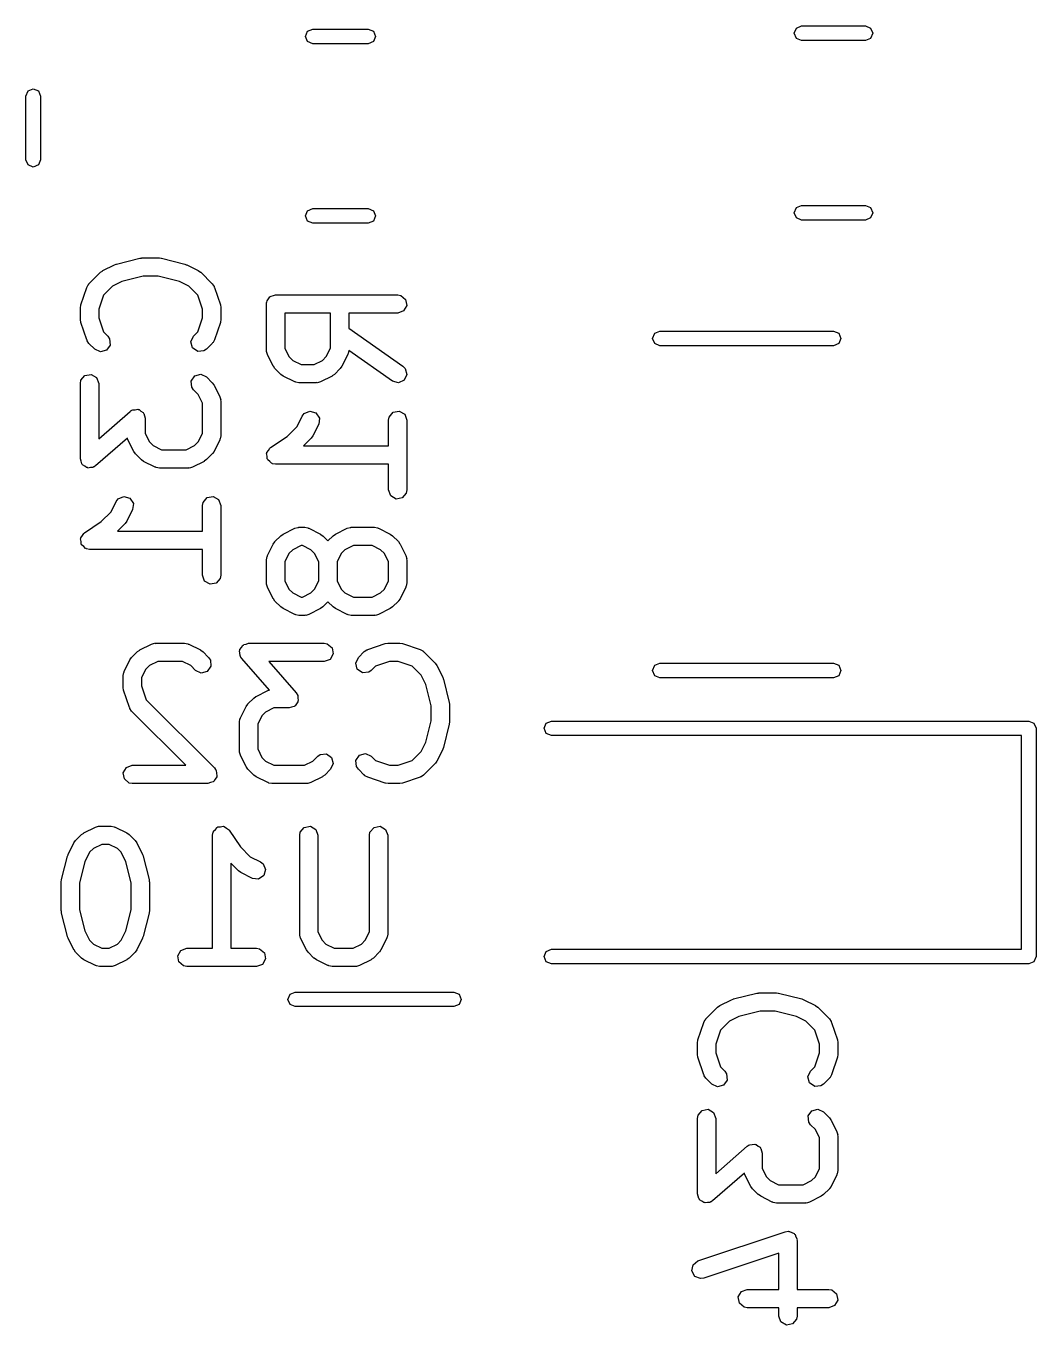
# Model space of a CAD drawing. Extents: x 0.27 to 2.83, y 0.32 to 2.11.
# Drawn here: x 1.6706 to 1.9963, y 0.7444 to 1.1633 of the extents above; entities that cross this region are included whole.
import ezdxf

# ---------------------------------------------------------------- set-up
doc = ezdxf.new("R2010")
doc.units = 0
doc.header["$MEASUREMENT"] = 0
doc.layers.add('BLACK', color=7, linetype='CONTINUOUS')

msp = doc.modelspace()

# ---------------------------------------------------------------- linework, layer by layer
at = {"layer": 'BLACK', "linetype": 'CONTINUOUS'}
for p, q in [((1.7607, 1.15994), (1.76139, 1.16161)), ((1.76139, 1.16161), (1.76306, 1.1623)), ((1.76306, 1.1623), (1.78094, 1.1623)), ((1.78094, 1.1623), (1.78261, 1.16161)), ((1.78261, 1.16161), (1.7833, 1.15994)), ((1.91835, 1.16094), (1.91904, 1.16261)), ((1.91904, 1.15927), (1.91835, 1.16094)), ((1.91904, 1.16261), (1.92071, 1.1633)), ((1.92071, 1.1633), (1.94129, 1.1633)), ((1.94129, 1.1633), (1.94296, 1.16261)), ((1.94296, 1.16261), (1.94365, 1.16094)), ((1.94365, 1.16094), (1.94296, 1.15927)), ((1.76139, 1.15827), (1.7607, 1.15994)), ((1.76306, 1.15757), (1.76139, 1.15827)), ((1.78094, 1.15757), (1.76306, 1.15757)), ((1.78261, 1.15827), (1.78094, 1.15757)), ((1.7833, 1.15994), (1.78261, 1.15827)), ((1.92071, 1.15857), (1.91904, 1.15927)), ((1.94129, 1.15857), (1.92071, 1.15857)), ((1.94296, 1.15927), (1.94129, 1.15857)), ((1.67057, 1.14071), (1.67127, 1.14238)), ((1.67057, 1.12014), (1.67057, 1.14071)), ((1.67127, 1.14238), (1.67294, 1.14307)), ((1.67294, 1.14307), (1.67461, 1.14238)), ((1.67461, 1.14238), (1.6753, 1.14071)), ((1.6753, 1.14071), (1.6753, 1.12014)), ((1.67127, 1.11847), (1.67057, 1.12014)), ((1.6753, 1.12014), (1.67461, 1.11847)), ((1.67294, 1.11778), (1.67127, 1.11847)), ((1.67461, 1.11847), (1.67294, 1.11778)), ((1.7607, 1.10206), (1.76139, 1.10373)), ((1.76139, 1.10039), (1.7607, 1.10206)), ((1.76139, 1.10373), (1.76306, 1.10443)), ((1.76306, 1.10443), (1.78094, 1.10443)), ((1.78094, 1.10443), (1.78261, 1.10373)), ((1.78261, 1.10373), (1.7833, 1.10206)), ((1.7833, 1.10206), (1.78261, 1.10039)), ((1.91835, 1.10306), (1.91904, 1.10473)), ((1.91904, 1.10139), (1.91835, 1.10306)), ((1.91904, 1.10473), (1.92071, 1.10543)), ((1.92071, 1.10543), (1.94129, 1.10543)), ((1.94129, 1.10543), (1.94296, 1.10473)), ((1.94296, 1.10473), (1.94365, 1.10306)), ((1.94365, 1.10306), (1.94296, 1.10139)), ((1.76306, 1.0997), (1.76139, 1.10039)), ((1.78094, 1.0997), (1.76306, 1.0997)), ((1.78261, 1.10039), (1.78094, 1.0997)), ((1.92071, 1.1007), (1.91904, 1.10139)), ((1.94129, 1.1007), (1.92071, 1.1007)), ((1.94296, 1.10139), (1.94129, 1.1007)), ((1.69538, 1.08443), (1.69913, 1.08631)), ((1.69913, 1.08631), (1.69962, 1.08645)), ((1.69962, 1.08645), (1.69974, 1.08653)), ((1.69974, 1.08653), (1.70724, 1.0884)), ((1.70724, 1.0884), (1.70782, 1.08845)), ((1.70782, 1.08845), (1.70795, 1.08849)), ((1.70795, 1.08849), (1.71358, 1.08849)), ((1.71358, 1.08849), (1.71416, 1.08839)), ((1.71416, 1.08839), (1.71429, 1.0884)), ((1.71429, 1.0884), (1.72179, 1.08653)), ((1.72179, 1.08653), (1.72226, 1.08632)), ((1.72226, 1.08632), (1.7224, 1.08631)), ((1.7224, 1.08631), (1.72615, 1.08443)), ((1.69087, 1.08013), (1.69462, 1.08388)), ((1.69462, 1.08388), (1.69534, 1.08438)), ((1.69534, 1.08438), (1.69538, 1.08443)), ((1.70148, 1.08088), (1.69845, 1.07936)), ((1.70832, 1.08259), (1.70148, 1.08088)), ((1.71321, 1.08259), (1.70832, 1.08259)), ((1.72005, 1.08088), (1.71321, 1.08259)), ((1.72308, 1.07936), (1.72005, 1.08088)), ((1.72615, 1.08443), (1.72685, 1.08391)), ((1.72685, 1.08391), (1.72691, 1.08388)), ((1.72691, 1.08388), (1.73066, 1.08013)), ((1.68828, 1.07335), (1.69015, 1.07897)), ((1.69015, 1.07897), (1.69064, 1.07988)), ((1.69064, 1.07988), (1.69079, 1.07997)), ((1.69079, 1.07997), (1.69087, 1.08013)), ((1.69845, 1.07936), (1.69554, 1.07645)), ((1.72599, 1.07645), (1.72308, 1.07936)), ((1.73066, 1.08013), (1.73125, 1.07929)), ((1.73125, 1.07929), (1.73127, 1.07911)), ((1.73127, 1.07911), (1.73138, 1.07897)), ((1.73138, 1.07897), (1.73325, 1.07335)), ((1.75036, 1.07636), (1.75108, 1.07662)), ((1.75108, 1.07662), (1.79045, 1.07662)), ((1.79045, 1.07662), (1.79146, 1.07644)), ((1.68813, 1.07242), (1.68828, 1.07329)), ((1.68813, 1.06867), (1.68813, 1.07242)), ((1.68828, 1.07329), (1.68828, 1.07335)), ((1.69554, 1.07645), (1.69403, 1.07194)), ((1.7275, 1.07194), (1.72599, 1.07645)), ((1.73325, 1.07335), (1.73338, 1.07248)), ((1.73338, 1.07248), (1.7334, 1.07242)), ((1.7334, 1.07242), (1.7334, 1.06867)), ((1.74813, 1.07366), (1.74819, 1.07405)), ((1.74813, 1.05867), (1.74813, 1.07366)), ((1.74817, 1.07418), (1.74824, 1.07429)), ((1.74819, 1.07405), (1.74817, 1.07418)), ((1.74824, 1.07429), (1.7483, 1.07467)), ((1.7483, 1.07467), (1.7488, 1.07526)), ((1.7488, 1.07526), (1.74918, 1.07593)), ((1.74918, 1.07593), (1.74943, 1.07602)), ((1.74943, 1.07602), (1.7496, 1.07622)), ((1.7496, 1.07622), (1.75036, 1.07636)), ((1.79146, 1.07644), (1.79301, 1.07514)), ((1.79336, 1.07315), (1.79235, 1.0714)), ((1.79301, 1.07514), (1.79336, 1.07315)), ((1.68815, 1.06861), (1.68813, 1.06867)), ((1.68828, 1.06773), (1.68815, 1.06861)), ((1.69403, 1.07194), (1.69403, 1.06915)), ((1.69403, 1.06915), (1.69554, 1.06464)), ((1.72599, 1.06464), (1.7275, 1.06915)), ((1.7275, 1.06915), (1.7275, 1.07194)), ((1.7334, 1.06867), (1.73325, 1.0678)), ((1.76875, 1.07071), (1.75403, 1.07071)), ((1.75403, 1.07071), (1.75403, 1.05936)), ((1.76875, 1.05936), (1.76875, 1.07071)), ((1.79045, 1.07071), (1.77465, 1.07071)), ((1.77465, 1.07071), (1.77465, 1.06583)), ((1.79235, 1.0714), (1.79045, 1.07071)), ((1.69015, 1.06211), (1.68828, 1.06773)), ((1.69554, 1.06464), (1.69692, 1.06326)), ((1.72461, 1.06326), (1.72599, 1.06464)), ((1.73325, 1.06773), (1.73138, 1.06211)), ((1.73325, 1.0678), (1.73325, 1.06773)), ((1.77465, 1.06583), (1.79214, 1.05359)), ((1.87264, 1.06254), (1.87333, 1.06421)), ((1.87333, 1.06421), (1.875, 1.06491)), ((1.875, 1.06491), (1.931, 1.06491)), ((1.931, 1.06491), (1.93267, 1.06421)), ((1.93267, 1.06421), (1.93336, 1.06254)), ((1.69026, 1.06197), (1.69015, 1.06211)), ((1.69028, 1.06179), (1.69026, 1.06197)), ((1.69087, 1.06095), (1.69028, 1.06179)), ((1.69274, 1.05908), (1.69087, 1.06095)), ((1.69768, 1.0604), (1.69652, 1.05875)), ((1.69692, 1.06326), (1.69751, 1.06242)), ((1.69751, 1.06242), (1.69768, 1.0604)), ((1.72376, 1.06143), (1.72461, 1.06326)), ((1.72428, 1.05947), (1.72376, 1.06143)), ((1.73066, 1.06095), (1.72879, 1.05908)), ((1.73074, 1.06111), (1.73066, 1.06095)), ((1.73089, 1.06121), (1.73074, 1.06111)), ((1.73138, 1.06211), (1.73089, 1.06121)), ((1.87333, 1.06087), (1.87264, 1.06254)), ((1.875, 1.06018), (1.87333, 1.06087)), ((1.931, 1.06018), (1.875, 1.06018)), ((1.93267, 1.06087), (1.931, 1.06018)), ((1.93336, 1.06254), (1.93267, 1.06087)), ((1.69457, 1.05823), (1.69274, 1.05908)), ((1.69652, 1.05875), (1.69457, 1.05823)), ((1.72594, 1.05832), (1.72428, 1.05947)), ((1.72795, 1.05849), (1.72594, 1.05832)), ((1.72879, 1.05908), (1.72795, 1.05849)), ((1.74819, 1.0585), (1.74813, 1.05867)), ((1.74815, 1.05833), (1.74819, 1.0585)), ((1.74844, 1.05735), (1.74815, 1.05833)), ((1.75031, 1.0536), (1.74844, 1.05735)), ((1.75403, 1.05936), (1.75538, 1.05667)), ((1.75538, 1.05667), (1.75658, 1.05547)), ((1.7662, 1.05547), (1.7674, 1.05667)), ((1.7674, 1.05667), (1.76875, 1.05936)), ((1.77434, 1.05735), (1.77247, 1.0536)), ((1.77436, 1.05752), (1.77434, 1.05735)), ((1.77448, 1.05766), (1.77436, 1.05752)), ((1.77465, 1.05862), (1.77448, 1.05766)), ((1.78876, 1.04875), (1.77465, 1.05862)), ((1.75036, 1.05355), (1.75031, 1.0536)), ((1.75087, 1.05283), (1.75036, 1.05355)), ((1.75274, 1.05095), (1.75087, 1.05283)), ((1.75658, 1.05547), (1.75928, 1.05412)), ((1.75928, 1.05412), (1.76351, 1.05412)), ((1.76351, 1.05412), (1.7662, 1.05547)), ((1.77192, 1.05283), (1.77004, 1.05095)), ((1.77194, 1.05289), (1.77192, 1.05283)), ((1.77247, 1.0536), (1.77194, 1.05289)), ((1.79214, 1.05359), (1.79287, 1.05286)), ((1.79287, 1.05286), (1.79339, 1.05091)), ((1.68813, 1.04804), (1.6883, 1.04905)), ((1.68813, 1.02367), (1.68813, 1.04804)), ((1.6883, 1.04905), (1.6896, 1.0506)), ((1.6896, 1.0506), (1.69159, 1.05095)), ((1.69159, 1.05095), (1.69334, 1.04994)), ((1.69334, 1.04994), (1.69403, 1.04804)), ((1.69403, 1.04804), (1.69403, 1.03018)), ((1.72385, 1.04881), (1.72501, 1.05046)), ((1.72402, 1.0468), (1.72385, 1.04881)), ((1.72501, 1.05046), (1.72696, 1.05099)), ((1.72696, 1.05099), (1.72879, 1.05013)), ((1.72879, 1.05013), (1.73066, 1.04826)), ((1.73066, 1.04826), (1.73117, 1.04753)), ((1.73117, 1.04753), (1.73122, 1.04749)), ((1.73122, 1.04749), (1.73309, 1.04374)), ((1.7528, 1.05093), (1.75274, 1.05095)), ((1.75351, 1.0504), (1.7528, 1.05093)), ((1.75726, 1.04853), (1.75351, 1.0504)), ((1.75743, 1.04851), (1.75726, 1.04853)), ((1.75757, 1.04839), (1.75743, 1.04851)), ((1.75858, 1.04821), (1.75757, 1.04839)), ((1.7642, 1.04821), (1.75858, 1.04821)), ((1.76437, 1.04828), (1.7642, 1.04821)), ((1.76454, 1.04823), (1.76437, 1.04828)), ((1.76552, 1.04853), (1.76454, 1.04823)), ((1.76927, 1.0504), (1.76552, 1.04853)), ((1.76932, 1.05045), (1.76927, 1.0504)), ((1.77004, 1.05095), (1.76932, 1.05045)), ((1.79071, 1.04823), (1.78876, 1.04875)), ((1.79254, 1.04908), (1.79071, 1.04823)), ((1.79339, 1.05091), (1.79254, 1.04908)), ((1.72461, 1.04596), (1.72402, 1.0468)), ((1.72615, 1.04442), (1.72461, 1.04596)), ((1.7275, 1.04172), (1.72615, 1.04442)), ((1.73309, 1.04374), (1.73338, 1.04276)), ((1.69403, 1.03018), (1.70413, 1.03902)), ((1.70413, 1.03902), (1.70451, 1.03925)), ((1.70451, 1.03925), (1.7046, 1.03935)), ((1.7046, 1.03935), (1.70472, 1.03937)), ((1.70472, 1.03937), (1.70501, 1.03955)), ((1.70501, 1.03955), (1.70581, 1.03957)), ((1.70581, 1.03957), (1.70659, 1.0397)), ((1.70659, 1.0397), (1.70679, 1.03959)), ((1.70679, 1.03959), (1.70703, 1.03959)), ((1.70703, 1.03959), (1.70765, 1.03909)), ((1.70765, 1.03909), (1.70834, 1.03869)), ((1.7275, 1.03187), (1.7275, 1.04172)), ((1.73338, 1.04276), (1.73334, 1.04259)), ((1.73334, 1.04259), (1.7334, 1.04242)), ((1.7334, 1.04242), (1.7334, 1.03117)), ((1.7603, 1.03831), (1.76215, 1.03912)), ((1.76215, 1.03912), (1.76409, 1.03854)), ((1.78897, 1.03873), (1.79096, 1.03908)), ((1.79096, 1.03908), (1.79271, 1.03807)), ((1.70834, 1.03869), (1.70842, 1.03847)), ((1.70842, 1.03847), (1.7086, 1.03832)), ((1.7086, 1.03832), (1.70876, 1.03754)), ((1.70876, 1.03754), (1.70903, 1.0368)), ((1.70903, 1.0368), (1.70903, 1.03187)), ((1.75803, 1.03417), (1.75969, 1.03749)), ((1.75969, 1.03749), (1.7603, 1.03831)), ((1.76497, 1.03485), (1.76309, 1.0311)), ((1.76409, 1.03854), (1.7652, 1.03686)), ((1.7652, 1.03686), (1.76497, 1.03485)), ((1.7875, 1.03617), (1.78767, 1.03718)), ((1.7875, 1.02787), (1.7875, 1.03617)), ((1.78767, 1.03718), (1.78897, 1.03873)), ((1.79271, 1.03807), (1.7934, 1.03617)), ((1.7934, 1.03617), (1.7934, 1.01367)), ((1.70903, 1.03187), (1.71038, 1.02917)), ((1.72615, 1.02917), (1.7275, 1.03187)), ((1.7334, 1.03117), (1.73322, 1.03016)), ((1.74944, 1.02738), (1.75482, 1.03097)), ((1.75482, 1.03097), (1.75803, 1.03417)), ((1.76309, 1.0311), (1.76257, 1.03039)), ((1.70327, 1.03041), (1.69302, 1.02145)), ((1.70344, 1.02985), (1.70327, 1.03041)), ((1.70531, 1.0261), (1.70344, 1.02985)), ((1.71038, 1.02917), (1.71158, 1.02797)), ((1.71158, 1.02797), (1.71427, 1.02663)), ((1.71427, 1.02663), (1.72225, 1.02663)), ((1.72225, 1.02663), (1.72495, 1.02797)), ((1.72495, 1.02797), (1.72615, 1.02917)), ((1.73309, 1.02985), (1.73122, 1.0261)), ((1.73311, 1.03003), (1.73309, 1.02985)), ((1.73322, 1.03016), (1.73311, 1.03003)), ((1.74825, 1.02575), (1.74875, 1.02644)), ((1.74875, 1.02644), (1.74918, 1.02718)), ((1.74918, 1.02718), (1.74934, 1.02724)), ((1.74934, 1.02724), (1.74944, 1.02738)), ((1.76254, 1.03033), (1.76008, 1.02787)), ((1.76008, 1.02787), (1.7875, 1.02787)), ((1.76257, 1.03039), (1.76254, 1.03033)), ((1.6884, 1.02292), (1.68813, 1.02367)), ((1.68855, 1.02214), (1.6884, 1.02292)), ((1.68874, 1.022), (1.68855, 1.02214)), ((1.70536, 1.02606), (1.70531, 1.0261)), ((1.70586, 1.02533), (1.70536, 1.02606)), ((1.70774, 1.02346), (1.70586, 1.02533)), ((1.7078, 1.02343), (1.70774, 1.02346)), ((1.70851, 1.02291), (1.7078, 1.02343)), ((1.71226, 1.02103), (1.70851, 1.02291)), ((1.72802, 1.02291), (1.72427, 1.02103)), ((1.72806, 1.02295), (1.72802, 1.02291)), ((1.72879, 1.02346), (1.72806, 1.02295)), ((1.73066, 1.02533), (1.72879, 1.02346)), ((1.73069, 1.02539), (1.73066, 1.02533)), ((1.73122, 1.0261), (1.73069, 1.02539)), ((1.74817, 1.02543), (1.74826, 1.02558)), ((1.74832, 1.02459), (1.74817, 1.02543)), ((1.74826, 1.02558), (1.74825, 1.02575)), ((1.74838, 1.02373), (1.74832, 1.02459)), ((1.74849, 1.02361), (1.74838, 1.02373)), ((1.74852, 1.02344), (1.74849, 1.02361)), ((1.74918, 1.02289), (1.74852, 1.02344)), ((1.74977, 1.02227), (1.74918, 1.02289)), ((1.74994, 1.02226), (1.74977, 1.02227)), ((1.75007, 1.02215), (1.74994, 1.02226)), ((1.75108, 1.02197), (1.75007, 1.02215)), ((1.68882, 1.02177), (1.68874, 1.022)), ((1.68951, 1.02138), (1.68882, 1.02177)), ((1.69013, 1.02088), (1.68951, 1.02138)), ((1.69036, 1.02088), (1.69013, 1.02088)), ((1.69057, 1.02076), (1.69036, 1.02088)), ((1.69135, 1.0209), (1.69057, 1.02076)), ((1.69215, 1.02092), (1.69135, 1.0209)), ((1.69244, 1.02109), (1.69215, 1.02092)), ((1.69256, 1.02112), (1.69244, 1.02109)), ((1.69264, 1.02122), (1.69256, 1.02112)), ((1.69302, 1.02145), (1.69264, 1.02122)), ((1.71243, 1.02101), (1.71226, 1.02103)), ((1.71257, 1.0209), (1.71243, 1.02101)), ((1.71358, 1.02072), (1.71257, 1.0209)), ((1.72295, 1.02072), (1.71358, 1.02072)), ((1.72312, 1.02078), (1.72295, 1.02072)), ((1.72329, 1.02074), (1.72312, 1.02078)), ((1.72427, 1.02103), (1.72329, 1.02074)), ((1.7875, 1.02197), (1.75108, 1.02197)), ((1.7875, 1.01367), (1.7875, 1.02197)), ((1.69803, 1.00667), (1.69969, 1.00999)), ((1.69969, 1.00999), (1.7003, 1.01082)), ((1.7003, 1.01082), (1.70215, 1.01162)), ((1.70215, 1.01162), (1.70409, 1.01105)), ((1.70409, 1.01105), (1.7052, 1.00936)), ((1.7275, 1.00867), (1.72767, 1.00968)), ((1.72767, 1.00968), (1.72897, 1.01123)), ((1.72897, 1.01123), (1.73096, 1.01158)), ((1.73096, 1.01158), (1.73271, 1.01057)), ((1.73271, 1.01057), (1.7334, 1.00867)), ((1.78819, 1.01177), (1.7875, 1.01367)), ((1.78994, 1.01076), (1.78819, 1.01177)), ((1.79193, 1.01112), (1.78994, 1.01076)), ((1.79322, 1.01266), (1.79193, 1.01112)), ((1.7934, 1.01367), (1.79322, 1.01266)), ((1.69482, 1.00347), (1.69803, 1.00667)), ((1.70497, 1.00735), (1.70309, 1.0036)), ((1.7052, 1.00936), (1.70497, 1.00735)), ((1.7275, 1.00038), (1.7275, 1.00867)), ((1.7334, 1.00867), (1.7334, 0.986177)), ((1.68944, 0.999882), (1.69482, 1.00347)), ((1.70254, 1.00284), (1.70008, 1.00038)), ((1.70257, 1.0029), (1.70254, 1.00284)), ((1.70309, 1.0036), (1.70257, 1.0029)), ((1.75351, 0.99944), (1.75726, 1.00132)), ((1.75726, 1.00132), (1.75824, 1.00161)), ((1.75824, 1.00161), (1.75841, 1.00157)), ((1.75841, 1.00157), (1.75858, 1.00163)), ((1.75858, 1.00163), (1.76045, 1.00163)), ((1.76045, 1.00163), (1.76146, 1.00145)), ((1.76146, 1.00145), (1.7616, 1.00134)), ((1.7616, 1.00134), (1.76177, 1.00132)), ((1.76177, 1.00132), (1.76552, 0.99944)), ((1.77038, 0.99944), (1.77413, 1.00132)), ((1.77413, 1.00132), (1.77511, 1.00161)), ((1.77511, 1.00161), (1.77529, 1.00157)), ((1.77529, 1.00157), (1.77545, 1.00163)), ((1.77545, 1.00163), (1.78295, 1.00163)), ((1.78295, 1.00163), (1.78396, 1.00145)), ((1.78396, 1.00145), (1.7841, 1.00134)), ((1.7841, 1.00134), (1.78427, 1.00132)), ((1.78427, 1.00132), (1.78802, 0.99944)), ((1.68817, 0.997938), (1.68826, 0.998085)), ((1.68832, 0.997094), (1.68817, 0.997938)), ((1.68825, 0.998255), (1.68875, 0.998945)), ((1.68826, 0.998085), (1.68825, 0.998255)), ((1.68838, 0.996239), (1.68832, 0.997094)), ((1.68875, 0.998945), (1.68918, 0.999688)), ((1.68918, 0.999688), (1.68934, 0.999746)), ((1.68934, 0.999746), (1.68944, 0.999882)), ((1.70008, 1.00038), (1.7275, 1.00038)), ((1.75084, 0.996954), (1.75087, 0.997013)), ((1.75087, 0.997013), (1.75274, 0.998887)), ((1.75274, 0.998887), (1.75346, 0.999394)), ((1.75346, 0.999394), (1.75351, 0.99944)), ((1.76552, 0.99944), (1.76623, 0.998915)), ((1.76623, 0.998915), (1.76629, 0.998887)), ((1.76629, 0.998887), (1.76795, 0.997226)), ((1.76795, 0.997226), (1.76961, 0.998887)), ((1.76961, 0.998887), (1.77034, 0.999394)), ((1.77034, 0.999394), (1.77038, 0.99944)), ((1.78802, 0.99944), (1.78873, 0.998915)), ((1.78873, 0.998915), (1.78879, 0.998887)), ((1.78879, 0.998887), (1.79066, 0.997013)), ((1.79066, 0.997013), (1.79117, 0.996289)), ((1.68849, 0.996116), (1.68838, 0.996239)), ((1.68852, 0.995949), (1.68849, 0.996116)), ((1.68918, 0.995398), (1.68852, 0.995949)), ((1.68977, 0.994779), (1.68918, 0.995398)), ((1.68994, 0.99476), (1.68977, 0.994779)), ((1.69007, 0.994651), (1.68994, 0.99476)), ((1.69108, 0.994473), (1.69007, 0.994651)), ((1.7275, 0.994473), (1.69108, 0.994473)), ((1.7275, 0.986177), (1.7275, 0.994473)), ((1.74844, 0.992496), (1.75031, 0.996245)), ((1.75031, 0.996245), (1.75084, 0.996954)), ((1.75538, 0.993176), (1.75403, 0.990478)), ((1.75658, 0.994373), (1.75538, 0.993176)), ((1.75928, 0.995721), (1.75658, 0.994373)), ((1.75976, 0.995721), (1.75928, 0.995721)), ((1.76245, 0.994373), (1.75976, 0.995721)), ((1.76365, 0.993176), (1.76245, 0.994373)), ((1.765, 0.990478), (1.76365, 0.993176)), ((1.77225, 0.993176), (1.77091, 0.990478)), ((1.77345, 0.994373), (1.77225, 0.993176)), ((1.77615, 0.995721), (1.77345, 0.994373)), ((1.78225, 0.995721), (1.77615, 0.995721)), ((1.78495, 0.994373), (1.78225, 0.995721)), ((1.78615, 0.993176), (1.78495, 0.994373)), ((1.7875, 0.990478), (1.78615, 0.993176)), ((1.79117, 0.996289), (1.79122, 0.996245)), ((1.79122, 0.996245), (1.79309, 0.992496)), ((1.74813, 0.991175), (1.7483, 0.992185)), ((1.74813, 0.983676), (1.74813, 0.991175)), ((1.7483, 0.992185), (1.74842, 0.99232)), ((1.74842, 0.99232), (1.74844, 0.992496)), ((1.75403, 0.990478), (1.75403, 0.984373)), ((1.765, 0.984373), (1.765, 0.990478)), ((1.77091, 0.990478), (1.77091, 0.984373)), ((1.7875, 0.984373), (1.7875, 0.990478)), ((1.79309, 0.992496), (1.79338, 0.991513)), ((1.79338, 0.991513), (1.79334, 0.991341)), ((1.79334, 0.991341), (1.7934, 0.991175)), ((1.7934, 0.991175), (1.7934, 0.983676)), ((1.72819, 0.984279), (1.7275, 0.986177)), ((1.73322, 0.985167), (1.73193, 0.98362)), ((1.7334, 0.986177), (1.73322, 0.985167)), ((1.72994, 0.983269), (1.72819, 0.984279)), ((1.73193, 0.98362), (1.72994, 0.983269)), ((1.74819, 0.98351), (1.74813, 0.983676)), ((1.74815, 0.983339), (1.74819, 0.98351)), ((1.74844, 0.982356), (1.74815, 0.983339)), ((1.75031, 0.978606), (1.74844, 0.982356)), ((1.75403, 0.984373), (1.75538, 0.981676)), ((1.75538, 0.981676), (1.75658, 0.980479)), ((1.75658, 0.980479), (1.75928, 0.97913)), ((1.75976, 0.97913), (1.76245, 0.980479)), ((1.76245, 0.980479), (1.76365, 0.981676)), ((1.76365, 0.981676), (1.765, 0.984373)), ((1.77091, 0.984373), (1.77225, 0.981676)), ((1.77225, 0.981676), (1.77345, 0.980479)), ((1.77345, 0.980479), (1.77615, 0.97913)), ((1.78225, 0.97913), (1.78495, 0.980479)), ((1.78495, 0.980479), (1.78615, 0.981676)), ((1.78615, 0.981676), (1.7875, 0.984373)), ((1.79309, 0.982356), (1.79122, 0.978606)), ((1.79311, 0.982531), (1.79309, 0.982356)), ((1.79322, 0.982666), (1.79311, 0.982531)), ((1.7934, 0.983676), (1.79322, 0.982666)), ((1.75036, 0.978562), (1.75031, 0.978606)), ((1.75087, 0.977839), (1.75036, 0.978562)), ((1.75274, 0.975964), (1.75087, 0.977839)), ((1.75928, 0.97913), (1.75976, 0.97913)), ((1.76795, 0.977625), (1.76629, 0.975964)), ((1.76961, 0.975964), (1.76795, 0.977625)), ((1.77615, 0.97913), (1.78225, 0.97913)), ((1.79066, 0.977839), (1.78879, 0.975964)), ((1.79069, 0.977897), (1.79066, 0.977839)), ((1.79122, 0.978606), (1.79069, 0.977897)), ((1.7528, 0.975937), (1.75274, 0.975964)), ((1.75351, 0.975411), (1.7528, 0.975937)), ((1.75726, 0.973536), (1.75351, 0.975411)), ((1.75743, 0.973516), (1.75726, 0.973536)), ((1.75757, 0.973402), (1.75743, 0.973516)), ((1.75858, 0.973224), (1.75757, 0.973402)), ((1.76045, 0.973224), (1.75858, 0.973224)), ((1.76062, 0.973285), (1.76045, 0.973224)), ((1.76079, 0.973244), (1.76062, 0.973285)), ((1.76177, 0.973536), (1.76079, 0.973244)), ((1.76552, 0.975411), (1.76177, 0.973536)), ((1.76557, 0.975458), (1.76552, 0.975411)), ((1.76629, 0.975964), (1.76557, 0.975458)), ((1.76967, 0.975937), (1.76961, 0.975964)), ((1.77038, 0.975411), (1.76967, 0.975937)), ((1.77413, 0.973536), (1.77038, 0.975411)), ((1.77431, 0.973516), (1.77413, 0.973536)), ((1.77444, 0.973402), (1.77431, 0.973516)), ((1.77545, 0.973224), (1.77444, 0.973402)), ((1.78295, 0.973224), (1.77545, 0.973224)), ((1.78312, 0.973285), (1.78295, 0.973224)), ((1.78329, 0.973244), (1.78312, 0.973285)), ((1.78427, 0.973536), (1.78329, 0.973244)), ((1.78802, 0.975411), (1.78427, 0.973536)), ((1.78806, 0.975458), (1.78802, 0.975411)), ((1.78879, 0.975964), (1.78806, 0.975458)), ((1.70729, 0.962088), (1.71104, 0.963963)), ((1.71104, 0.963963), (1.71202, 0.964255)), ((1.71202, 0.964255), (1.7122, 0.964214)), ((1.7122, 0.964214), (1.71236, 0.964275)), ((1.71236, 0.964275), (1.72173, 0.964275)), ((1.72173, 0.964275), (1.72274, 0.964097)), ((1.72274, 0.964097), (1.72288, 0.963983)), ((1.72288, 0.963983), (1.72306, 0.963963)), ((1.72306, 0.963963), (1.7268, 0.962088)), ((1.74006, 0.962895), (1.74046, 0.963584)), ((1.74046, 0.963584), (1.74068, 0.963665)), ((1.74068, 0.963665), (1.74083, 0.963848)), ((1.74083, 0.963848), (1.74161, 0.964003)), ((1.74161, 0.964003), (1.74236, 0.964275)), ((1.74236, 0.964275), (1.76673, 0.964275)), ((1.76673, 0.964275), (1.76774, 0.964097)), ((1.76774, 0.964097), (1.76929, 0.962798)), ((1.78079, 0.962249), (1.78642, 0.964123)), ((1.78642, 0.964123), (1.78729, 0.964253)), ((1.78729, 0.964253), (1.78735, 0.964275)), ((1.78735, 0.964275), (1.7911, 0.964275)), ((1.7911, 0.964275), (1.79197, 0.964122)), ((1.79197, 0.964122), (1.79203, 0.964123)), ((1.79203, 0.964123), (1.79766, 0.962249)), ((1.7041, 0.958893), (1.70462, 0.959602)), ((1.70462, 0.959602), (1.70465, 0.95966)), ((1.70465, 0.95966), (1.70652, 0.961535)), ((1.70652, 0.961535), (1.70725, 0.962042)), ((1.70725, 0.962042), (1.70729, 0.962088)), ((1.7268, 0.962088), (1.72751, 0.961562)), ((1.72751, 0.961562), (1.72757, 0.961535)), ((1.72757, 0.961535), (1.72945, 0.95966)), ((1.72945, 0.95966), (1.73004, 0.95882)), ((1.73945, 0.961835), (1.73957, 0.962039)), ((1.73959, 0.961051), (1.73945, 0.961835)), ((1.73956, 0.962274), (1.74006, 0.962895)), ((1.73957, 0.962039), (1.73956, 0.962274)), ((1.7396, 0.960255), (1.73959, 0.961051)), ((1.73978, 0.959966), (1.7396, 0.960255)), ((1.7398, 0.959846), (1.73978, 0.959966)), ((1.73991, 0.959758), (1.7398, 0.959846)), ((1.74014, 0.959378), (1.73991, 0.959758)), ((1.7491, 0.949133), (1.74014, 0.959378)), ((1.76964, 0.960809), (1.76863, 0.95906)), ((1.76929, 0.962798), (1.76964, 0.960809)), ((1.77691, 0.95783), (1.77776, 0.95966)), ((1.77776, 0.95966), (1.77964, 0.961535)), ((1.77964, 0.961535), (1.78048, 0.962123)), ((1.78048, 0.962123), (1.78066, 0.962139)), ((1.78066, 0.962139), (1.78079, 0.962249)), ((1.79766, 0.962249), (1.79856, 0.96176)), ((1.79856, 0.96176), (1.79865, 0.96161)), ((1.79865, 0.96161), (1.79881, 0.961535)), ((1.79881, 0.961535), (1.80256, 0.957786)), ((1.7022, 0.954968), (1.70222, 0.955144)), ((1.70222, 0.955144), (1.7041, 0.958893)), ((1.70916, 0.955823), (1.70781, 0.953126)), ((1.71036, 0.957021), (1.70916, 0.955823)), ((1.71306, 0.958369), (1.71036, 0.957021)), ((1.72104, 0.958369), (1.71306, 0.958369)), ((1.72374, 0.957021), (1.72104, 0.958369)), ((1.72527, 0.955485), (1.72374, 0.957021)), ((1.7271, 0.954631), (1.72527, 0.955485)), ((1.72905, 0.955154), (1.7271, 0.954631)), ((1.73021, 0.956808), (1.72905, 0.955154)), ((1.73004, 0.95882), (1.73021, 0.956808)), ((1.76673, 0.958369), (1.74886, 0.958369)), ((1.74886, 0.958369), (1.7577, 0.948268)), ((1.76863, 0.95906), (1.76673, 0.958369)), ((1.77743, 0.955879), (1.77691, 0.95783)), ((1.77909, 0.95472), (1.77743, 0.955879)), ((1.78194, 0.955485), (1.7811, 0.954896)), ((1.78332, 0.956867), (1.78194, 0.955485)), ((1.78783, 0.958369), (1.78332, 0.956867)), ((1.79062, 0.958369), (1.78783, 0.958369)), ((1.79513, 0.956867), (1.79062, 0.958369)), ((1.79805, 0.953949), (1.79513, 0.956867)), ((1.80256, 0.957786), (1.80307, 0.957063)), ((1.80307, 0.957063), (1.80312, 0.957018)), ((1.80312, 0.957018), (1.80499, 0.953269)), ((1.87264, 0.955457), (1.87333, 0.957127)), ((1.87333, 0.953786), (1.87264, 0.955457)), ((1.87333, 0.957127), (1.875, 0.957819)), ((1.875, 0.957819), (1.931, 0.957819)), ((1.931, 0.957819), (1.93267, 0.957127)), ((1.93267, 0.957127), (1.93336, 0.955457)), ((1.93336, 0.955457), (1.93267, 0.953786)), ((1.70191, 0.953823), (1.70209, 0.954833)), ((1.70191, 0.950074), (1.70191, 0.953823)), ((1.70209, 0.954833), (1.7022, 0.954968)), ((1.70781, 0.953126), (1.70781, 0.950553)), ((1.7811, 0.954896), (1.77909, 0.95472)), ((1.79956, 0.950918), (1.79805, 0.953949)), ((1.80127, 0.944086), (1.79956, 0.950918)), ((1.80499, 0.953269), (1.80514, 0.95278)), ((1.80514, 0.95278), (1.80521, 0.952664)), ((1.80521, 0.952664), (1.80709, 0.945165)), ((1.875, 0.953094), (1.87333, 0.953786)), ((1.931, 0.953094), (1.875, 0.953094)), ((1.93267, 0.953786), (1.931, 0.953094)), ((1.70193, 0.950013), (1.70191, 0.950074)), ((1.70206, 0.94914), (1.70193, 0.950013)), ((1.70394, 0.943515), (1.70206, 0.94914)), ((1.70781, 0.950553), (1.70932, 0.946044)), ((1.74402, 0.946537), (1.74474, 0.947043)), ((1.74474, 0.947043), (1.74479, 0.94709)), ((1.74479, 0.94709), (1.74854, 0.948965)), ((1.74854, 0.948965), (1.7491, 0.949133)), ((1.7577, 0.948268), (1.75793, 0.947889)), ((1.75793, 0.947889), (1.75804, 0.9478)), ((1.75804, 0.9478), (1.75806, 0.94768)), ((1.75806, 0.94768), (1.75823, 0.947391)), ((1.75823, 0.947391), (1.75825, 0.946595)), ((1.70405, 0.943377), (1.70394, 0.943515)), ((1.70406, 0.943201), (1.70405, 0.943377)), ((1.70465, 0.942361), (1.70406, 0.943201)), ((1.70932, 0.946044), (1.73132, 0.92404)), ((1.73972, 0.940145), (1.74159, 0.943895)), ((1.74159, 0.943895), (1.74212, 0.944604)), ((1.74212, 0.944604), (1.74214, 0.944662)), ((1.74214, 0.944662), (1.74402, 0.946537)), ((1.75055, 0.943371), (1.74786, 0.942022)), ((1.75548, 0.943371), (1.75055, 0.943371)), ((1.75623, 0.943644), (1.75548, 0.943371)), ((1.75701, 0.943798), (1.75623, 0.943644)), ((1.75716, 0.943981), (1.75701, 0.943798)), ((1.75738, 0.944062), (1.75716, 0.943981)), ((1.75778, 0.944751), (1.75738, 0.944062)), ((1.75828, 0.945372), (1.75778, 0.944751)), ((1.75825, 0.946595), (1.75839, 0.945811)), ((1.75839, 0.945811), (1.75827, 0.945607)), ((1.75827, 0.945607), (1.75828, 0.945372)), ((1.80127, 0.939188), (1.80127, 0.944086)), ((1.80709, 0.945165), (1.80713, 0.944577)), ((1.80713, 0.944577), (1.80718, 0.944449)), ((1.80718, 0.944449), (1.80718, 0.938825)), ((1.72211, 0.924905), (1.70465, 0.942361)), ((1.7394, 0.938825), (1.73958, 0.939835)), ((1.7394, 0.929451), (1.7394, 0.938825)), ((1.73958, 0.939835), (1.7397, 0.93997)), ((1.7397, 0.93997), (1.73972, 0.940145)), ((1.74666, 0.940825), (1.74531, 0.938128)), ((1.74786, 0.942022), (1.74666, 0.940825)), ((1.79956, 0.932356), (1.80127, 0.939188)), ((1.80718, 0.938825), (1.80707, 0.938245)), ((1.83765, 0.936811), (1.83834, 0.938481)), ((1.83834, 0.938481), (1.84001, 0.939173)), ((1.84001, 0.939173), (1.99394, 0.939173)), ((1.99394, 0.939173), (1.99562, 0.938481)), ((1.99562, 0.938481), (1.99631, 0.936811)), ((1.74531, 0.938128), (1.74531, 0.930148)), ((1.80709, 0.938109), (1.80521, 0.93061)), ((1.80707, 0.938245), (1.80709, 0.938109)), ((1.83834, 0.935141), (1.83765, 0.936811)), ((1.84001, 0.934449), (1.83834, 0.935141)), ((1.99158, 0.934449), (1.84001, 0.934449)), ((1.99158, 0.865551), (1.99158, 0.934449)), ((1.99631, 0.936811), (1.99631, 0.863189)), ((1.74531, 0.930148), (1.74666, 0.927451)), ((1.79805, 0.929325), (1.79956, 0.932356)), ((1.80499, 0.930005), (1.80312, 0.926256)), ((1.80501, 0.930144), (1.80499, 0.930005)), ((1.80521, 0.93061), (1.80501, 0.930144)), ((1.73946, 0.929285), (1.7394, 0.929451)), ((1.73942, 0.929114), (1.73946, 0.929285)), ((1.73972, 0.928131), (1.73942, 0.929114)), ((1.74159, 0.924381), (1.73972, 0.928131)), ((1.74666, 0.927451), (1.74786, 0.926254)), ((1.74786, 0.926254), (1.75055, 0.924905)), ((1.76041, 0.924905), (1.76311, 0.926254)), ((1.76311, 0.926254), (1.76464, 0.927789)), ((1.76464, 0.927789), (1.76548, 0.928378)), ((1.76548, 0.928378), (1.76749, 0.928554)), ((1.76749, 0.928554), (1.76915, 0.927395)), ((1.76915, 0.927395), (1.76967, 0.925444)), ((1.777, 0.926466), (1.77816, 0.92812)), ((1.77718, 0.924454), (1.777, 0.926466)), ((1.77816, 0.92812), (1.78011, 0.928643)), ((1.78011, 0.928643), (1.78194, 0.927789)), ((1.78194, 0.927789), (1.78332, 0.926408)), ((1.78332, 0.926408), (1.78783, 0.924905)), ((1.79062, 0.924905), (1.79513, 0.926408)), ((1.79513, 0.926408), (1.79805, 0.929325)), ((1.80312, 0.926256), (1.80259, 0.925547)), ((1.70195, 0.922465), (1.70296, 0.924214)), ((1.7023, 0.920476), (1.70195, 0.922465)), ((1.70296, 0.924214), (1.70486, 0.924905)), ((1.70486, 0.924905), (1.72211, 0.924905)), ((1.73132, 0.92404), (1.73169, 0.923512)), ((1.73169, 0.923512), (1.73179, 0.923428)), ((1.73179, 0.923428), (1.7318, 0.92335)), ((1.7318, 0.92335), (1.73191, 0.9232)), ((1.73191, 0.9232), (1.73199, 0.922314)), ((1.73199, 0.922314), (1.73214, 0.921439)), ((1.74164, 0.924337), (1.74159, 0.924381)), ((1.74214, 0.923614), (1.74164, 0.924337)), ((1.74402, 0.921739), (1.74214, 0.923614)), ((1.74408, 0.921712), (1.74402, 0.921739)), ((1.74479, 0.921186), (1.74408, 0.921712)), ((1.75055, 0.924905), (1.76041, 0.924905)), ((1.76694, 0.921739), (1.76622, 0.921233)), ((1.76882, 0.923614), (1.76694, 0.921739)), ((1.76967, 0.925444), (1.76882, 0.923614)), ((1.77776, 0.923614), (1.77718, 0.924454)), ((1.77964, 0.921739), (1.77776, 0.923614)), ((1.7798, 0.921664), (1.77964, 0.921739)), ((1.77989, 0.921514), (1.7798, 0.921664)), ((1.78783, 0.924905), (1.79062, 0.924905)), ((1.79881, 0.921739), (1.79797, 0.921151)), ((1.80256, 0.925488), (1.79881, 0.921739)), ((1.80259, 0.925547), (1.80256, 0.925488)), ((1.70385, 0.919177), (1.7023, 0.920476)), ((1.70486, 0.918999), (1.70385, 0.919177)), ((1.72923, 0.918999), (1.70486, 0.918999)), ((1.73007, 0.919303), (1.72923, 0.918999)), ((1.73093, 0.919533), (1.73007, 0.919303)), ((1.73101, 0.919644), (1.73093, 0.919533)), ((1.73113, 0.91969), (1.73101, 0.919644)), ((1.73158, 0.92046), (1.73113, 0.91969)), ((1.73209, 0.921188), (1.73158, 0.92046)), ((1.73214, 0.921439), (1.73207, 0.921322)), ((1.73207, 0.921322), (1.73209, 0.921188)), ((1.74854, 0.919311), (1.74479, 0.921186)), ((1.74871, 0.919291), (1.74854, 0.919311)), ((1.74885, 0.919177), (1.74871, 0.919291)), ((1.74986, 0.918999), (1.74885, 0.919177)), ((1.7611, 0.918999), (1.74986, 0.918999)), ((1.76127, 0.91906), (1.7611, 0.918999)), ((1.76144, 0.919019), (1.76127, 0.91906)), ((1.76243, 0.919311), (1.76144, 0.919019)), ((1.76618, 0.921186), (1.76243, 0.919311)), ((1.76622, 0.921233), (1.76618, 0.921186)), ((1.78079, 0.921026), (1.77989, 0.921514)), ((1.78642, 0.919151), (1.78079, 0.921026)), ((1.78648, 0.919153), (1.78642, 0.919151)), ((1.78735, 0.918999), (1.78648, 0.919153)), ((1.7911, 0.918999), (1.78735, 0.918999)), ((1.79116, 0.919021), (1.7911, 0.918999)), ((1.79203, 0.919151), (1.79116, 0.919021)), ((1.79766, 0.921026), (1.79203, 0.919151)), ((1.7978, 0.921135), (1.79766, 0.921026)), ((1.79797, 0.921151), (1.7978, 0.921135)), ((1.68923, 0.903088), (1.69298, 0.904963)), ((1.69298, 0.904963), (1.69396, 0.905255)), ((1.69396, 0.905255), (1.69413, 0.905214)), ((1.69413, 0.905214), (1.6943, 0.905275)), ((1.6943, 0.905275), (1.69805, 0.905275)), ((1.69805, 0.905275), (1.69906, 0.905097)), ((1.69906, 0.905097), (1.69919, 0.904983)), ((1.69919, 0.904983), (1.69937, 0.904963)), ((1.69937, 0.904963), (1.70312, 0.903088)), ((1.73164, 0.904223), (1.73219, 0.904879)), ((1.73219, 0.904879), (1.73236, 0.904909)), ((1.73236, 0.904909), (1.73248, 0.905026)), ((1.73248, 0.905026), (1.73334, 0.905081)), ((1.73334, 0.905081), (1.73418, 0.90523)), ((1.73418, 0.90523), (1.73433, 0.905145)), ((1.73433, 0.905145), (1.7345, 0.905156)), ((1.7345, 0.905156), (1.73519, 0.904649)), ((1.75902, 0.903332), (1.76031, 0.904879)), ((1.76031, 0.904879), (1.7623, 0.90523)), ((1.7623, 0.90523), (1.76405, 0.90422)), ((1.78151, 0.903332), (1.78281, 0.904879)), ((1.78281, 0.904879), (1.7848, 0.90523)), ((1.7848, 0.90523), (1.78655, 0.90422)), ((1.68656, 0.900602), (1.68659, 0.90066)), ((1.68659, 0.90066), (1.68846, 0.902535)), ((1.68846, 0.902535), (1.68918, 0.903042)), ((1.68918, 0.903042), (1.68923, 0.903088)), ((1.70312, 0.903088), (1.70383, 0.902562)), ((1.70383, 0.902562), (1.70389, 0.902535)), ((1.70389, 0.902535), (1.70576, 0.90066)), ((1.70576, 0.90066), (1.70627, 0.899937)), ((1.73072, 0.902322), (1.73089, 0.903332)), ((1.73072, 0.865905), (1.73072, 0.902322)), ((1.73089, 0.903332), (1.731, 0.903462)), ((1.731, 0.903462), (1.73102, 0.903631)), ((1.73102, 0.903631), (1.73164, 0.904223)), ((1.73519, 0.904649), (1.73593, 0.90422)), ((1.73593, 0.90422), (1.73599, 0.904061)), ((1.73599, 0.904061), (1.73613, 0.90396)), ((1.73613, 0.90396), (1.73971, 0.898579)), ((1.75884, 0.902322), (1.75902, 0.903332)), ((1.75884, 0.870451), (1.75884, 0.902322)), ((1.76405, 0.90422), (1.76474, 0.902322)), ((1.76474, 0.902322), (1.76474, 0.871148)), ((1.78133, 0.902322), (1.78151, 0.903332)), ((1.78133, 0.871148), (1.78133, 0.902322)), ((1.78655, 0.90422), (1.78724, 0.902322)), ((1.78724, 0.902322), (1.78724, 0.870451)), ((1.68416, 0.896144), (1.68603, 0.899893)), ((1.68603, 0.899893), (1.68656, 0.900602)), ((1.6911, 0.896823), (1.68959, 0.893792)), ((1.6923, 0.898021), (1.6911, 0.896823)), ((1.695, 0.899369), (1.6923, 0.898021)), ((1.69735, 0.899369), (1.695, 0.899369)), ((1.70005, 0.898021), (1.69735, 0.899369)), ((1.70125, 0.896823), (1.70005, 0.898021)), ((1.70276, 0.893792), (1.70125, 0.896823)), ((1.70627, 0.899937), (1.70631, 0.899893)), ((1.70631, 0.899893), (1.70819, 0.896144)), ((1.73971, 0.898579), (1.74292, 0.895375)), ((1.68206, 0.88804), (1.68393, 0.895539)), ((1.68393, 0.895539), (1.68414, 0.896005)), ((1.68414, 0.896005), (1.68416, 0.896144)), ((1.68959, 0.893792), (1.68788, 0.88696)), ((1.70447, 0.88696), (1.70276, 0.893792)), ((1.70819, 0.896144), (1.70833, 0.895655)), ((1.70833, 0.895655), (1.70841, 0.895539)), ((1.70841, 0.895539), (1.71029, 0.88804)), ((1.73908, 0.89086), (1.73662, 0.893319)), ((1.73662, 0.893319), (1.73662, 0.865905)), ((1.74292, 0.895375), (1.74624, 0.893715)), ((1.74624, 0.893715), (1.74706, 0.893104)), ((1.74706, 0.893104), (1.74786, 0.89125)), ((1.73914, 0.890833), (1.73908, 0.89086)), ((1.73985, 0.890307), (1.73914, 0.890833)), ((1.7436, 0.888432), (1.73985, 0.890307)), ((1.7456, 0.888202), (1.7436, 0.888432)), ((1.74729, 0.889314), (1.7456, 0.888202)), ((1.74786, 0.89125), (1.74729, 0.889314)), ((1.68197, 0.887324), (1.68207, 0.887904)), ((1.68197, 0.87795), (1.68197, 0.887324)), ((1.68207, 0.887904), (1.68206, 0.88804)), ((1.68788, 0.88696), (1.68788, 0.878314)), ((1.70447, 0.878314), (1.70447, 0.88696)), ((1.71029, 0.88804), (1.71033, 0.887452)), ((1.71033, 0.887452), (1.71037, 0.887324)), ((1.71037, 0.887324), (1.71037, 0.87795)), ((1.68202, 0.877822), (1.68197, 0.87795)), ((1.68206, 0.877234), (1.68202, 0.877822)), ((1.68393, 0.869735), (1.68206, 0.877234)), ((1.68788, 0.878314), (1.68959, 0.871482)), ((1.70276, 0.871482), (1.70447, 0.878314)), ((1.71029, 0.877234), (1.70841, 0.869735)), ((1.71037, 0.87795), (1.71027, 0.87737)), ((1.71027, 0.87737), (1.71029, 0.877234)), ((1.68959, 0.871482), (1.6911, 0.868451)), ((1.70125, 0.868451), (1.70276, 0.871482)), ((1.68401, 0.869619), (1.68393, 0.869735)), ((1.68416, 0.869131), (1.68401, 0.869619)), ((1.68603, 0.865381), (1.68416, 0.869131)), ((1.6911, 0.868451), (1.6923, 0.867254)), ((1.6923, 0.867254), (1.695, 0.865905)), ((1.69735, 0.865905), (1.70005, 0.867254)), ((1.70005, 0.867254), (1.70125, 0.868451)), ((1.70819, 0.869131), (1.70631, 0.865381)), ((1.7082, 0.86927), (1.70819, 0.869131)), ((1.70841, 0.869735), (1.7082, 0.86927)), ((1.7589, 0.870285), (1.75884, 0.870451)), ((1.75886, 0.870114), (1.7589, 0.870285)), ((1.75915, 0.869131), (1.75886, 0.870114)), ((1.76102, 0.865381), (1.75915, 0.869131)), ((1.76474, 0.871148), (1.76609, 0.868451)), ((1.76609, 0.868451), (1.76729, 0.867254)), ((1.76729, 0.867254), (1.76999, 0.865905)), ((1.77609, 0.865905), (1.77879, 0.867254)), ((1.77879, 0.867254), (1.77999, 0.868451)), ((1.77999, 0.868451), (1.78133, 0.871148)), ((1.78693, 0.869131), (1.78505, 0.865381)), ((1.78695, 0.869306), (1.78693, 0.869131)), ((1.78706, 0.869441), (1.78695, 0.869306)), ((1.78724, 0.870451), (1.78706, 0.869441)), ((1.68608, 0.865337), (1.68603, 0.865381)), ((1.68659, 0.864614), (1.68608, 0.865337)), ((1.68846, 0.862739), (1.68659, 0.864614)), ((1.695, 0.865905), (1.69735, 0.865905)), ((1.70576, 0.864614), (1.70389, 0.862739)), ((1.70579, 0.864672), (1.70576, 0.864614)), ((1.70631, 0.865381), (1.70579, 0.864672)), ((1.71951, 0.863465), (1.72052, 0.865214)), ((1.71986, 0.861476), (1.71951, 0.863465)), ((1.72052, 0.865214), (1.72242, 0.865905)), ((1.72242, 0.865905), (1.73072, 0.865905)), ((1.73662, 0.865905), (1.74492, 0.865905)), ((1.74492, 0.865905), (1.74593, 0.865727)), ((1.74593, 0.865727), (1.74747, 0.864428)), ((1.74747, 0.864428), (1.74782, 0.862439)), ((1.76107, 0.865337), (1.76102, 0.865381)), ((1.76158, 0.864614), (1.76107, 0.865337)), ((1.76345, 0.862739), (1.76158, 0.864614)), ((1.76999, 0.865905), (1.77609, 0.865905)), ((1.7845, 0.864614), (1.78263, 0.862739)), ((1.78453, 0.864672), (1.7845, 0.864614)), ((1.78505, 0.865381), (1.78453, 0.864672)), ((1.83765, 0.863189), (1.83834, 0.864859)), ((1.83834, 0.861519), (1.83765, 0.863189)), ((1.83834, 0.864859), (1.84001, 0.865551)), ((1.84001, 0.865551), (1.99158, 0.865551)), ((1.99631, 0.863189), (1.99562, 0.861519)), ((1.68852, 0.862712), (1.68846, 0.862739)), ((1.68923, 0.862186), (1.68852, 0.862712)), ((1.69298, 0.860311), (1.68923, 0.862186)), ((1.69315, 0.860291), (1.69298, 0.860311)), ((1.69329, 0.860177), (1.69315, 0.860291)), ((1.6943, 0.859999), (1.69329, 0.860177)), ((1.69805, 0.859999), (1.6943, 0.859999)), ((1.69821, 0.86006), (1.69805, 0.859999)), ((1.69839, 0.860019), (1.69821, 0.86006)), ((1.69937, 0.860311), (1.69839, 0.860019)), ((1.70312, 0.862186), (1.69937, 0.860311)), ((1.70316, 0.862233), (1.70312, 0.862186)), ((1.70389, 0.862739), (1.70316, 0.862233)), ((1.72141, 0.860177), (1.71986, 0.861476)), ((1.72242, 0.859999), (1.72141, 0.860177)), ((1.74492, 0.859999), (1.72242, 0.859999)), ((1.74682, 0.86069), (1.74492, 0.859999)), ((1.74782, 0.862439), (1.74682, 0.86069)), ((1.76351, 0.862712), (1.76345, 0.862739)), ((1.76422, 0.862186), (1.76351, 0.862712)), ((1.76797, 0.860311), (1.76422, 0.862186)), ((1.76814, 0.860291), (1.76797, 0.860311)), ((1.76828, 0.860177), (1.76814, 0.860291)), ((1.76929, 0.859999), (1.76828, 0.860177)), ((1.77679, 0.859999), (1.76929, 0.859999)), ((1.77695, 0.86006), (1.77679, 0.859999)), ((1.77713, 0.860019), (1.77695, 0.86006)), ((1.77811, 0.860311), (1.77713, 0.860019)), ((1.78186, 0.862186), (1.77811, 0.860311)), ((1.7819, 0.862233), (1.78186, 0.862186)), ((1.78263, 0.862739), (1.7819, 0.862233)), ((1.84001, 0.860827), (1.83834, 0.861519)), ((1.99394, 0.860827), (1.84001, 0.860827)), ((1.99562, 0.861519), (1.99394, 0.860827)), ((1.75505, 0.849417), (1.75574, 0.851088)), ((1.75574, 0.851088), (1.75741, 0.85178)), ((1.75741, 0.85178), (1.783, 0.85178)), ((1.783, 0.85178), (1.80859, 0.85178)), ((1.80859, 0.85178), (1.81026, 0.851088)), ((1.81026, 0.851088), (1.81095, 0.849417)), ((1.89874, 0.849529), (1.90624, 0.851404)), ((1.90624, 0.851404), (1.90682, 0.851446)), ((1.90682, 0.851446), (1.90695, 0.851492)), ((1.90695, 0.851492), (1.91258, 0.851492)), ((1.91258, 0.851492), (1.91316, 0.85139)), ((1.91316, 0.85139), (1.91329, 0.851404)), ((1.91329, 0.851404), (1.92079, 0.849529)), ((1.75574, 0.847747), (1.75505, 0.849417)), ((1.75741, 0.847055), (1.75574, 0.847747)), ((1.783, 0.847055), (1.75741, 0.847055)), ((1.80859, 0.847055), (1.783, 0.847055)), ((1.81026, 0.847747), (1.80859, 0.847055)), ((1.81095, 0.849417), (1.81026, 0.847747)), ((1.88987, 0.843128), (1.89362, 0.846878)), ((1.89362, 0.846878), (1.89434, 0.847384)), ((1.89434, 0.847384), (1.89438, 0.847431)), ((1.89438, 0.847431), (1.89813, 0.849306)), ((1.89813, 0.849306), (1.89862, 0.849451)), ((1.89862, 0.849451), (1.89874, 0.849529)), ((1.92079, 0.849529), (1.92126, 0.849322)), ((1.92126, 0.849322), (1.9214, 0.849306)), ((1.9214, 0.849306), (1.92515, 0.847431)), ((1.92515, 0.847431), (1.92585, 0.846905)), ((1.92585, 0.846905), (1.92591, 0.846878)), ((1.92591, 0.846878), (1.92966, 0.843128)), ((1.88915, 0.841974), (1.88964, 0.842876)), ((1.88964, 0.842876), (1.88979, 0.842968)), ((1.88979, 0.842968), (1.88987, 0.843128)), ((1.89745, 0.842363), (1.89454, 0.839446)), ((1.90048, 0.843879), (1.89745, 0.842363)), ((1.90732, 0.845587), (1.90048, 0.843879)), ((1.91221, 0.845587), (1.90732, 0.845587)), ((1.91905, 0.843879), (1.91221, 0.845587)), ((1.92208, 0.842363), (1.91905, 0.843879)), ((1.92499, 0.839445), (1.92208, 0.842363)), ((1.92966, 0.843128), (1.93025, 0.842288)), ((1.93025, 0.842288), (1.93027, 0.842112)), ((1.93027, 0.842112), (1.93038, 0.841974)), ((1.88728, 0.83635), (1.88915, 0.841974)), ((1.89454, 0.839446), (1.89303, 0.834937)), ((1.9265, 0.834937), (1.92499, 0.839445)), ((1.93038, 0.841974), (1.93225, 0.83635)), ((1.88713, 0.835416), (1.88728, 0.836286)), ((1.88713, 0.831667), (1.88713, 0.835416)), ((1.88728, 0.836286), (1.88728, 0.83635)), ((1.89303, 0.834937), (1.89303, 0.832146)), ((1.9265, 0.832146), (1.9265, 0.834937)), ((1.93225, 0.83635), (1.93238, 0.835477)), ((1.93238, 0.835477), (1.9324, 0.835416)), ((1.9324, 0.835416), (1.9324, 0.831667)), ((1.88715, 0.831606), (1.88713, 0.831667)), ((1.88728, 0.830733), (1.88715, 0.831606)), ((1.88915, 0.825109), (1.88728, 0.830733)), ((1.89303, 0.832146), (1.89454, 0.827637)), ((1.92499, 0.827637), (1.9265, 0.832146)), ((1.93225, 0.830733), (1.93038, 0.825109)), ((1.9324, 0.831667), (1.93225, 0.830797)), ((1.93225, 0.830797), (1.93225, 0.830733)), ((1.89454, 0.827637), (1.89592, 0.826256)), ((1.89592, 0.826256), (1.89651, 0.825416)), ((1.89651, 0.825416), (1.89668, 0.823403)), ((1.92276, 0.824425), (1.92361, 0.826256)), ((1.92361, 0.826256), (1.92499, 0.827637)), ((1.88926, 0.82497), (1.88915, 0.825109)), ((1.88928, 0.824795), (1.88926, 0.82497)), ((1.88987, 0.823954), (1.88928, 0.824795)), ((1.89174, 0.82208), (1.88987, 0.823954)), ((1.89357, 0.821226), (1.89174, 0.82208)), ((1.89552, 0.821749), (1.89357, 0.821226)), ((1.89668, 0.823403), (1.89552, 0.821749)), ((1.92328, 0.822474), (1.92276, 0.824425)), ((1.92494, 0.821316), (1.92328, 0.822474)), ((1.92695, 0.821491), (1.92494, 0.821316)), ((1.92779, 0.82208), (1.92695, 0.821491)), ((1.92966, 0.823954), (1.92779, 0.82208)), ((1.92974, 0.824114), (1.92966, 0.823954)), ((1.92989, 0.824207), (1.92974, 0.824114)), ((1.93038, 0.825109), (1.92989, 0.824207)), ((1.8873, 0.812054), (1.8886, 0.813601)), ((1.8886, 0.813601), (1.89059, 0.813952)), ((1.89059, 0.813952), (1.89234, 0.812942)), ((1.89234, 0.812942), (1.89303, 0.811044)), ((1.92285, 0.811808), (1.92401, 0.813463)), ((1.92401, 0.813463), (1.92596, 0.813986)), ((1.92596, 0.813986), (1.92779, 0.813132)), ((1.92779, 0.813132), (1.92966, 0.811257)), ((1.88713, 0.811044), (1.8873, 0.812054)), ((1.88713, 0.786672), (1.88713, 0.811044)), ((1.89303, 0.811044), (1.89303, 0.79318)), ((1.92302, 0.809796), (1.92285, 0.811808)), ((1.92361, 0.808956), (1.92302, 0.809796)), ((1.92515, 0.80742), (1.92361, 0.808956)), ((1.92966, 0.811257), (1.93017, 0.810534)), ((1.93017, 0.810534), (1.93022, 0.81049)), ((1.93022, 0.81049), (1.93209, 0.80674)), ((1.9265, 0.804723), (1.92515, 0.80742)), ((1.9265, 0.794868), (1.9265, 0.804723)), ((1.93209, 0.80674), (1.93238, 0.805758)), ((1.93238, 0.805758), (1.93234, 0.805586)), ((1.93234, 0.805586), (1.9324, 0.80542)), ((1.9324, 0.80542), (1.9324, 0.794171)), ((1.89303, 0.79318), (1.90313, 0.802018)), ((1.90313, 0.802018), (1.90351, 0.802248)), ((1.90351, 0.802248), (1.9036, 0.802353)), ((1.9036, 0.802353), (1.90372, 0.802374)), ((1.90372, 0.802374), (1.90401, 0.802549)), ((1.90401, 0.802549), (1.90481, 0.802565)), ((1.90481, 0.802565), (1.90559, 0.802704)), ((1.90559, 0.802704), (1.90579, 0.802586)), ((1.90579, 0.802586), (1.90603, 0.802591)), ((1.90603, 0.802591), (1.90665, 0.802092)), ((1.90665, 0.802092), (1.90734, 0.801694)), ((1.90734, 0.801694), (1.90742, 0.801472)), ((1.90742, 0.801472), (1.9076, 0.801325)), ((1.9076, 0.801325), (1.90776, 0.800544)), ((1.90776, 0.800544), (1.90803, 0.799796)), ((1.90803, 0.799796), (1.90803, 0.794868)), ((1.90227, 0.793415), (1.89202, 0.78445)), ((1.90244, 0.792851), (1.90227, 0.793415)), ((1.90431, 0.789101), (1.90244, 0.792851)), ((1.90803, 0.794868), (1.90938, 0.792171)), ((1.90938, 0.792171), (1.91058, 0.790974)), ((1.92395, 0.790974), (1.92515, 0.792171)), ((1.92515, 0.792171), (1.9265, 0.794868)), ((1.93209, 0.792851), (1.93022, 0.789101)), ((1.93211, 0.793026), (1.93209, 0.792851)), ((1.93222, 0.793161), (1.93211, 0.793026)), ((1.9324, 0.794171), (1.93222, 0.793161)), ((1.90436, 0.789057), (1.90431, 0.789101)), ((1.90486, 0.788334), (1.90436, 0.789057)), ((1.90674, 0.786459), (1.90486, 0.788334)), ((1.91058, 0.790974), (1.91327, 0.789625)), ((1.91327, 0.789625), (1.92125, 0.789625)), ((1.92125, 0.789625), (1.92395, 0.790974)), ((1.92966, 0.788334), (1.92779, 0.786459)), ((1.92969, 0.788392), (1.92966, 0.788334)), ((1.93022, 0.789101), (1.92969, 0.788392)), ((1.8874, 0.785924), (1.88713, 0.786672)), ((1.88755, 0.785143), (1.8874, 0.785924)), ((1.88774, 0.784996), (1.88755, 0.785143)), ((1.88782, 0.784774), (1.88774, 0.784996)), ((1.88851, 0.784376), (1.88782, 0.784774)), ((1.88913, 0.783877), (1.88851, 0.784376)), ((1.88936, 0.783882), (1.88913, 0.783877)), ((1.88957, 0.783764), (1.88936, 0.783882)), ((1.89035, 0.783903), (1.88957, 0.783764)), ((1.89115, 0.783919), (1.89035, 0.783903)), ((1.89144, 0.784094), (1.89115, 0.783919)), ((1.89156, 0.784115), (1.89144, 0.784094)), ((1.89164, 0.78422), (1.89156, 0.784115)), ((1.89202, 0.78445), (1.89164, 0.78422)), ((1.9068, 0.786432), (1.90674, 0.786459)), ((1.90751, 0.785906), (1.9068, 0.786432)), ((1.91126, 0.784031), (1.90751, 0.785906)), ((1.91143, 0.784011), (1.91126, 0.784031)), ((1.91157, 0.783898), (1.91143, 0.784011)), ((1.91258, 0.78372), (1.91157, 0.783898)), ((1.92195, 0.78372), (1.91258, 0.78372)), ((1.92212, 0.78378), (1.92195, 0.78372)), ((1.92229, 0.783739), (1.92212, 0.78378)), ((1.92327, 0.784031), (1.92229, 0.783739)), ((1.92702, 0.785906), (1.92327, 0.784031)), ((1.92706, 0.785953), (1.92702, 0.785906)), ((1.92779, 0.786459), (1.92706, 0.785953)), ((1.88727, 0.765102), (1.91539, 0.774475)), ((1.91539, 0.774475), (1.91641, 0.774626)), ((1.91641, 0.774626), (1.91662, 0.774543)), ((1.91662, 0.774543), (1.91684, 0.774582)), ((1.91684, 0.774582), (1.91754, 0.774179)), ((1.91754, 0.774179), (1.91829, 0.773883)), ((1.91829, 0.773883), (1.91839, 0.773685)), ((1.91839, 0.773685), (1.91859, 0.773572)), ((1.91859, 0.773572), (1.91886, 0.772815)), ((1.91886, 0.772815), (1.91925, 0.772107)), ((1.91925, 0.772107), (1.9192, 0.771886)), ((1.9192, 0.771886), (1.91928, 0.771674)), ((1.91928, 0.771674), (1.91928, 0.755879)), ((1.91337, 0.767577), (1.88914, 0.759499)), ((1.91337, 0.755879), (1.91337, 0.767577)), ((1.88528, 0.761867), (1.88569, 0.763846)), ((1.88569, 0.763846), (1.88727, 0.765102)), ((1.88625, 0.760091), (1.88528, 0.761867)), ((1.88812, 0.759349), (1.88625, 0.760091)), ((1.88914, 0.759499), (1.88812, 0.759349)), ((1.90029, 0.753439), (1.9013, 0.755188)), ((1.9013, 0.755188), (1.9032, 0.755879)), ((1.9032, 0.755879), (1.91337, 0.755879)), ((1.91928, 0.755879), (1.92945, 0.755879)), ((1.92945, 0.755879), (1.93046, 0.755701)), ((1.93046, 0.755701), (1.93201, 0.754403)), ((1.93201, 0.754403), (1.93236, 0.752414)), ((1.90065, 0.75145), (1.90029, 0.753439)), ((1.90219, 0.750152), (1.90065, 0.75145)), ((1.9032, 0.749974), (1.90219, 0.750152)), ((1.91337, 0.749974), (1.9032, 0.749974)), ((1.91337, 0.747302), (1.91337, 0.749974)), ((1.92945, 0.749974), (1.91928, 0.749974)), ((1.91928, 0.749974), (1.91928, 0.747302)), ((1.93135, 0.750665), (1.92945, 0.749974)), ((1.93236, 0.752414), (1.93135, 0.750665)), ((1.91406, 0.745404), (1.91337, 0.747302)), ((1.9191, 0.746292), (1.9178, 0.744745)), ((1.91928, 0.747302), (1.9191, 0.746292)), ((1.91581, 0.744394), (1.91406, 0.745404)), ((1.9178, 0.744745), (1.91581, 0.744394))]:
    msp.add_line(p, q, dxfattribs=at)

doc.saveas('drawing.dxf')
